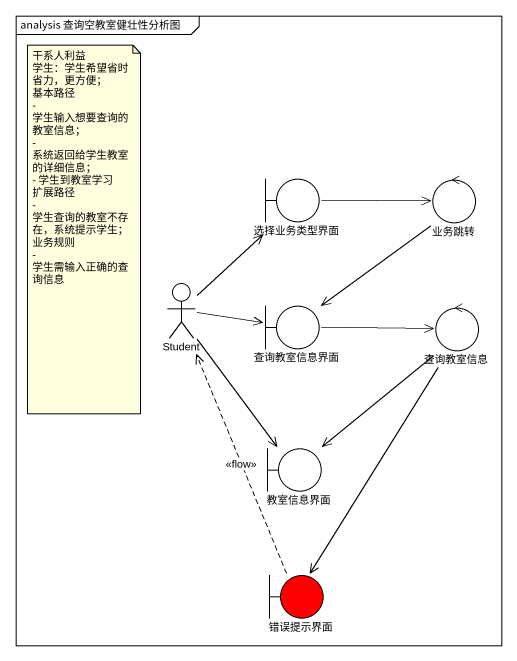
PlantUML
@startuml
mainframe analysis 查询空教室健壮性分析图
boundary 选择业务类型界面
control 业务跳转
actor Student
boundary 查询教室信息界面
control 查询教室信息
boundary 教室信息界面
boundary 错误提示界面 #FF0000
选择业务类型界面 -right-> 业务跳转
业务跳转 --> 查询教室信息界面
Student -up-> 选择业务类型界面
Student -right-> 查询教室信息界面
Student --> 教室信息界面
查询教室信息界面 -right-> 查询教室信息
查询教室信息 --> 教室信息界面
查询教室信息 --> 错误提示界面
错误提示界面 .up.> Student : <<flow>>
note as N1
  干系人利益
  学生：学生希望省时省力，更方便；
  基本路径
  - 学生输入想要查询的教室信息；
  - 系统返回给学生教室的详细信息；
  - 学生到教室学习
  扩展路径
  - 学生查询的教室不存在，系统提示学生；
  业务规则
  - 学生需输入正确的查询信息
end note
@enduml
